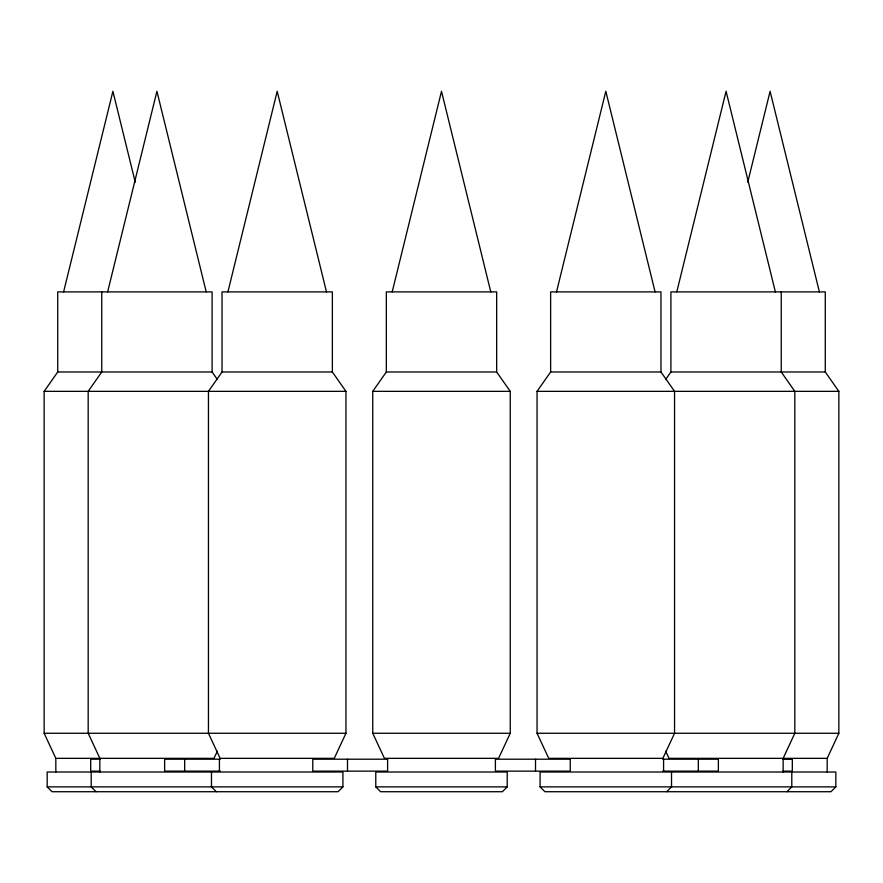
<?xml version="1.0" encoding="UTF-8"?>
<svg xmlns="http://www.w3.org/2000/svg" width="883" height="883" viewBox="0 0 883 883"><rect width="100%" height="100%" fill="white"/><g stroke="black" fill="none" stroke-linecap="round" stroke-linejoin="round"><path stroke-width="1.32" d="M63.609 291.898L112.903 91.28L135.242 182.229M107.627 291.898L156.92 91.28L206.214 291.898M227.913 291.898L277.196 91.28L326.489 291.898M392.207 291.898L441.5 91.28L490.793 291.898M556.511 291.898L605.804 91.28L655.087 291.898M676.786 291.898L726.08 91.28L775.373 291.898M747.758 182.229L770.097 91.28L819.391 291.898M217.328 751.179L213.995 758.342L55.828 758.342L44.15 733.265L44.15 391.346L57.726 371.975L57.726 291.898L212.097 291.898L212.097 371.975L217.373 379.502M345.948 733.265L334.271 758.342L220.121 758.342L208.454 733.265L208.454 391.346L222.03 371.975L222.03 291.898L332.372 291.898L332.372 371.975L345.948 391.346L345.948 733.265L208.454 733.265M510.253 733.265L498.575 758.342L384.425 758.342L372.747 733.265L372.747 391.346L386.335 371.975L386.335 291.898L496.665 291.898L496.665 371.975L510.253 391.346L510.253 733.265L372.747 733.265M674.546 733.265L662.879 758.342L548.729 758.342L537.052 733.265L537.052 391.346L550.628 371.975L550.628 291.898L660.97 291.898L660.97 371.975L674.546 391.346L674.546 733.265L537.052 733.265M827.172 772.007L827.172 758.342L838.85 733.265L838.85 391.346L825.274 371.975L825.274 291.898L670.903 291.898L670.903 371.975L665.627 379.502M342.924 786.874L338.079 791.72L52.02 791.72L47.174 786.874L47.174 772.007L342.924 772.007L342.924 786.874L47.174 786.874M507.217 786.874L502.383 791.72L380.617 791.72L375.783 786.874L375.783 772.007L507.217 772.007L507.217 786.874L375.783 786.874M666.676 791.72L671.521 786.874L671.521 772.007M786.952 791.72L791.797 786.874L791.797 772.007M835.826 786.874L830.98 791.72L544.921 791.72L540.076 786.874L540.076 772.007L835.826 772.007L835.826 786.874L540.076 786.874M783.32 759.314L792.316 759.203L792.316 771.146L782.791 771.146M57.726 371.975L212.097 371.975M222.03 371.975L332.372 371.975M386.335 371.975L496.665 371.975M550.628 371.975L660.97 371.975M670.903 371.975L825.274 371.975M44.15 391.346L345.948 391.346M372.747 391.346L510.253 391.346M537.052 391.346L838.85 391.346M44.15 733.265L208.267 733.265M674.733 733.265L838.85 733.265M827.172 758.342L669.005 758.342L665.672 751.179M100.209 759.203L90.684 759.203L90.684 771.146L100.209 771.146M220.397 759.203L164.635 759.203L164.635 771.146L220.397 771.146M662.603 759.203L718.365 759.203L718.365 771.146L662.603 771.146M782.791 759.203L792.316 759.203M216.324 791.72L211.478 786.874L211.478 772.007M96.048 791.72L91.203 786.874L91.203 772.007M783.155 772.007L783.155 758.342L794.821 733.265L794.821 391.346L781.245 371.975L781.245 291.898M698.321 759.203L698.321 771.146M663.586 759.203L663.586 771.146M535.506 759.203L535.506 771.146M347.494 759.203L347.494 771.146M219.414 759.203L219.414 771.146M184.679 759.203L184.679 771.146M101.755 291.898L101.755 371.975L88.179 391.346L88.179 733.265L99.845 758.342L99.845 772.007M55.828 758.342L55.828 772.007M387.604 759.203L312.77 759.203L312.77 771.146L387.604 771.146L387.604 759.203M570.23 759.203L495.396 759.203L495.396 771.146L570.23 771.146L570.23 759.203"/></g></svg>
